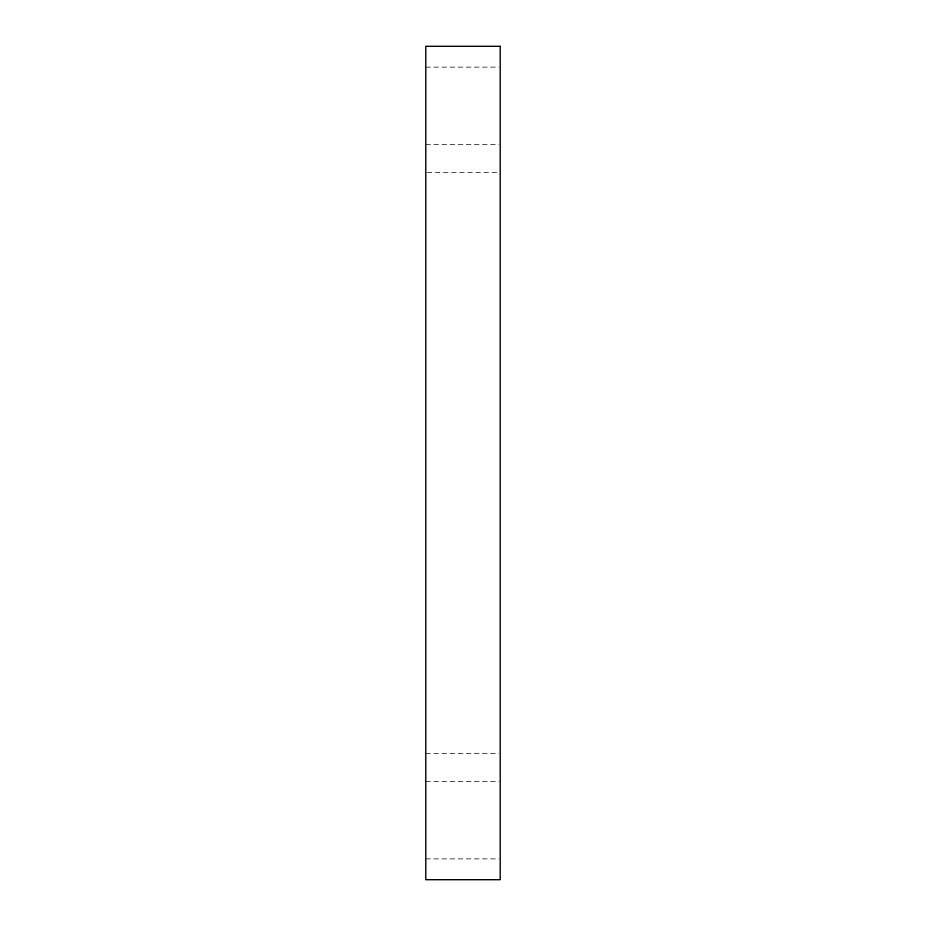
<?xml version="1.0" encoding="UTF-8"?>
<svg xmlns="http://www.w3.org/2000/svg" width="926" height="926" viewBox="0 0 926 926"><rect width="100%" height="100%" fill="white"/><g stroke="black" fill="none" stroke-linecap="round" stroke-linejoin="round"><path stroke-width="0.69" stroke-dasharray="4.63 3.47" d="M425.798 67.135L498.778 67.135M425.798 144.525L498.778 144.525M427.222 172.618L498.778 172.618M425.798 753.382L498.778 753.382M425.798 781.475L498.778 781.475M425.798 858.865L498.778 858.865"/><path stroke-width="1.39" d="M500.202 46.3L425.798 46.3L425.798 879.7L500.202 879.7L500.202 46.3"/></g></svg>
